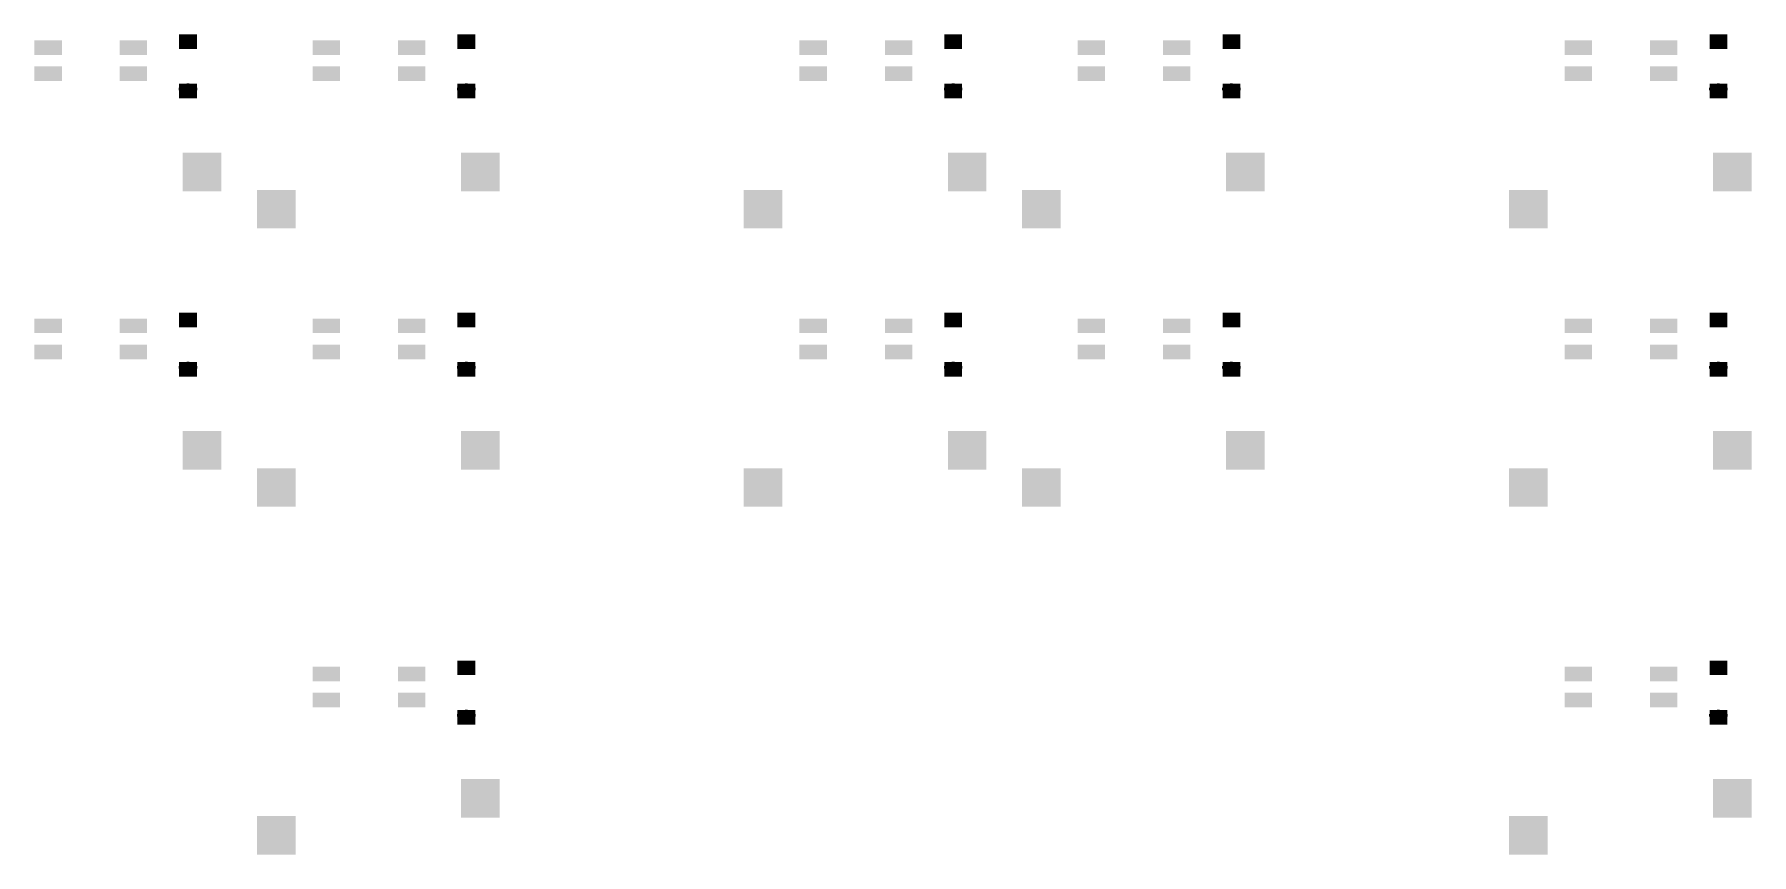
# Model space of a CAD drawing. Extents: x -38 to 13910, y -467 to 6521.
# Drawn here: x 760.5 to 878.1, y 1047.2 to 1103.3 of the extents above; entities that cross this region are included whole.
import ezdxf

# ---------------------------------------------------------------- set-up
doc = ezdxf.new("R2010")
doc.units = 0
doc.header["$MEASUREMENT"] = 0
for name, color, linetype, true_color in [('BottomLayer', 5, 'Continuous', 0x0000ff), ('BottomPasteMaskLayer', 7, 'Continuous', 0x800000), ('BottomSolderMaskLayer', 7, 'Continuous', 0xaa00ff), ('Document', 7, 'Continuous', 0xffffff)]:
    doc.layers.add(name, color=color, linetype=linetype, true_color=true_color)

msp = doc.modelspace()

# ---------------------------------------------------------------- hatches: boundary and pattern name
at = {"layer": 'BottomLayer'}
for points in [[(770.44, 1103.31), (770.44, 1102.36), (771.59, 1102.36), (771.59, 1103.31)], [(789.5, 1103.31), (789.5, 1102.36), (790.65, 1102.36), (790.65, 1103.31)], [(822.83, 1103.31), (822.83, 1102.36), (823.98, 1102.36), (823.98, 1103.31)], [(841.88, 1103.31), (841.88, 1102.36), (843.03, 1102.36), (843.03, 1103.31)], [(875.22, 1103.31), (875.22, 1102.36), (876.37, 1102.36), (876.37, 1103.31)], [(760.55, 1102.87), (762.32, 1102.87), (762.32, 1101.98), (760.55, 1101.98)], [(766.39, 1102.87), (768.17, 1102.87), (768.17, 1101.98), (766.39, 1101.98)], [(779.6, 1102.87), (781.37, 1102.87), (781.37, 1101.98), (779.6, 1101.98)], [(785.44, 1102.87), (787.22, 1102.87), (787.22, 1101.98), (785.44, 1101.98)], [(812.93, 1102.87), (814.71, 1102.87), (814.71, 1101.98), (812.93, 1101.98)], [(818.78, 1102.87), (820.55, 1102.87), (820.55, 1101.98), (818.78, 1101.98)], [(831.98, 1102.87), (833.76, 1102.87), (833.76, 1101.98), (831.98, 1101.98)], [(837.83, 1102.87), (839.6, 1102.87), (839.6, 1101.98), (837.83, 1101.98)], [(865.32, 1102.87), (867.1, 1102.87), (867.1, 1101.98), (865.32, 1101.98)], [(871.16, 1102.87), (872.94, 1102.87), (872.94, 1101.98), (871.16, 1101.98)], [(760.55, 1101.09), (762.32, 1101.09), (762.32, 1100.2), (760.55, 1100.2)], [(766.39, 1101.09), (768.17, 1101.09), (768.17, 1100.2), (766.39, 1100.2)], [(779.6, 1101.09), (781.37, 1101.09), (781.37, 1100.2), (779.6, 1100.2)], [(785.44, 1101.09), (787.22, 1101.09), (787.22, 1100.2), (785.44, 1100.2)], [(812.93, 1101.09), (814.71, 1101.09), (814.71, 1100.2), (812.93, 1100.2)], [(818.78, 1101.09), (820.55, 1101.09), (820.55, 1100.2), (818.78, 1100.2)], [(831.98, 1101.09), (833.76, 1101.09), (833.76, 1100.2), (831.98, 1100.2)], [(837.83, 1101.09), (839.6, 1101.09), (839.6, 1100.2), (837.83, 1100.2)], [(865.32, 1101.09), (867.1, 1101.09), (867.1, 1100.2), (865.32, 1100.2)], [(871.16, 1101.09), (872.94, 1101.09), (872.94, 1100.2), (871.16, 1100.2)], [(770.44, 1099.93), (770.44, 1098.98), (771.59, 1098.98), (771.59, 1099.93)], [(789.5, 1099.93), (789.5, 1098.98), (790.65, 1098.98), (790.65, 1099.93)], [(822.83, 1099.93), (822.83, 1098.98), (823.98, 1098.98), (823.98, 1099.93)], [(841.88, 1099.93), (841.88, 1098.98), (843.03, 1098.98), (843.03, 1099.93)], [(875.22, 1099.93), (875.22, 1098.98), (876.37, 1098.98), (876.37, 1099.93)], [(770.71, 1095.18), (773.25, 1095.18), (773.25, 1092.64), (770.71, 1092.64)], [(789.76, 1095.18), (792.3, 1095.18), (792.3, 1092.64), (789.76, 1092.64)], [(823.09, 1095.18), (825.63, 1095.18), (825.63, 1092.64), (823.09, 1092.64)], [(842.14, 1095.18), (844.68, 1095.18), (844.68, 1092.64), (842.14, 1092.64)], [(875.48, 1095.18), (878.02, 1095.18), (878.02, 1092.64), (875.48, 1092.64)], [(775.79, 1092.64), (778.33, 1092.64), (778.33, 1090.1), (775.79, 1090.1)], [(809.12, 1092.64), (811.66, 1092.64), (811.66, 1090.1), (809.12, 1090.1)], [(828.17, 1092.64), (830.71, 1092.64), (830.71, 1090.1), (828.17, 1090.1)], [(861.51, 1092.64), (864.05, 1092.64), (864.05, 1090.1), (861.51, 1090.1)], [(770.44, 1084.26), (770.44, 1083.31), (771.59, 1083.31), (771.59, 1084.26)], [(789.5, 1084.26), (789.5, 1083.31), (790.65, 1083.31), (790.65, 1084.26)], [(822.83, 1084.26), (822.83, 1083.31), (823.98, 1083.31), (823.98, 1084.26)], [(841.88, 1084.26), (841.88, 1083.31), (843.03, 1083.31), (843.03, 1084.26)], [(875.22, 1084.26), (875.22, 1083.31), (876.37, 1083.31), (876.37, 1084.26)], [(760.55, 1083.82), (762.32, 1083.82), (762.32, 1082.93), (760.55, 1082.93)], [(766.39, 1083.82), (768.17, 1083.82), (768.17, 1082.93), (766.39, 1082.93)], [(779.6, 1083.82), (781.37, 1083.82), (781.37, 1082.93), (779.6, 1082.93)], [(785.44, 1083.82), (787.22, 1083.82), (787.22, 1082.93), (785.44, 1082.93)], [(812.93, 1083.82), (814.71, 1083.82), (814.71, 1082.93), (812.93, 1082.93)], [(818.78, 1083.82), (820.55, 1083.82), (820.55, 1082.93), (818.78, 1082.93)], [(831.98, 1083.82), (833.76, 1083.82), (833.76, 1082.93), (831.98, 1082.93)], [(837.83, 1083.82), (839.6, 1083.82), (839.6, 1082.93), (837.83, 1082.93)], [(865.32, 1083.82), (867.1, 1083.82), (867.1, 1082.93), (865.32, 1082.93)], [(871.16, 1083.82), (872.94, 1083.82), (872.94, 1082.93), (871.16, 1082.93)], [(760.55, 1082.04), (762.32, 1082.04), (762.32, 1081.15), (760.55, 1081.15)], [(766.39, 1082.04), (768.17, 1082.04), (768.17, 1081.15), (766.39, 1081.15)], [(779.6, 1082.04), (781.37, 1082.04), (781.37, 1081.15), (779.6, 1081.15)], [(785.44, 1082.04), (787.22, 1082.04), (787.22, 1081.15), (785.44, 1081.15)], [(812.93, 1082.04), (814.71, 1082.04), (814.71, 1081.15), (812.93, 1081.15)], [(818.78, 1082.04), (820.55, 1082.04), (820.55, 1081.15), (818.78, 1081.15)], [(831.98, 1082.04), (833.76, 1082.04), (833.76, 1081.15), (831.98, 1081.15)], [(837.83, 1082.04), (839.6, 1082.04), (839.6, 1081.15), (837.83, 1081.15)], [(865.32, 1082.04), (867.1, 1082.04), (867.1, 1081.15), (865.32, 1081.15)], [(871.16, 1082.04), (872.94, 1082.04), (872.94, 1081.15), (871.16, 1081.15)], [(770.44, 1080.88), (770.44, 1079.93), (771.59, 1079.93), (771.59, 1080.88)], [(789.5, 1080.88), (789.5, 1079.93), (790.65, 1079.93), (790.65, 1080.88)], [(822.83, 1080.88), (822.83, 1079.93), (823.98, 1079.93), (823.98, 1080.88)], [(841.88, 1080.88), (841.88, 1079.93), (843.03, 1079.93), (843.03, 1080.88)], [(875.22, 1080.88), (875.22, 1079.93), (876.37, 1079.93), (876.37, 1080.88)], [(770.71, 1076.13), (773.25, 1076.13), (773.25, 1073.59), (770.71, 1073.59)], [(789.76, 1076.13), (792.3, 1076.13), (792.3, 1073.59), (789.76, 1073.59)], [(823.09, 1076.13), (825.63, 1076.13), (825.63, 1073.59), (823.09, 1073.59)], [(842.14, 1076.13), (844.68, 1076.13), (844.68, 1073.59), (842.14, 1073.59)], [(875.48, 1076.13), (878.02, 1076.13), (878.02, 1073.59), (875.48, 1073.59)], [(775.79, 1073.59), (778.33, 1073.59), (778.33, 1071.05), (775.79, 1071.05)], [(809.12, 1073.59), (811.66, 1073.59), (811.66, 1071.05), (809.12, 1071.05)], [(828.17, 1073.59), (830.71, 1073.59), (830.71, 1071.05), (828.17, 1071.05)], [(861.51, 1073.59), (864.05, 1073.59), (864.05, 1071.05), (861.51, 1071.05)], [(779.6, 1060), (781.37, 1060), (781.37, 1059.11), (779.6, 1059.11)], [(785.44, 1060), (787.22, 1060), (787.22, 1059.11), (785.44, 1059.11)], [(789.5, 1060.45), (789.5, 1059.5), (790.65, 1059.5), (790.65, 1060.45)], [(865.32, 1060), (867.1, 1060), (867.1, 1059.11), (865.32, 1059.11)], [(871.16, 1060), (872.94, 1060), (872.94, 1059.11), (871.16, 1059.11)], [(875.22, 1060.45), (875.22, 1059.5), (876.37, 1059.5), (876.37, 1060.45)], [(779.6, 1058.22), (781.37, 1058.22), (781.37, 1057.34), (779.6, 1057.34)], [(785.44, 1058.22), (787.22, 1058.22), (787.22, 1057.34), (785.44, 1057.34)], [(865.32, 1058.22), (867.1, 1058.22), (867.1, 1057.34), (865.32, 1057.34)], [(871.16, 1058.22), (872.94, 1058.22), (872.94, 1057.34), (871.16, 1057.34)], [(789.5, 1057.06), (789.5, 1056.11), (790.65, 1056.11), (790.65, 1057.06)], [(875.22, 1057.06), (875.22, 1056.11), (876.37, 1056.11), (876.37, 1057.06)], [(789.76, 1052.32), (792.3, 1052.32), (792.3, 1049.78), (789.76, 1049.78)], [(875.48, 1052.32), (878.02, 1052.32), (878.02, 1049.78), (875.48, 1049.78)], [(775.79, 1049.78), (778.33, 1049.78), (778.33, 1047.24), (775.79, 1047.24)], [(861.51, 1049.78), (864.05, 1049.78), (864.05, 1047.24), (861.51, 1047.24)]]:
    msp.add_hatch(color=256, dxfattribs=at).paths.add_polyline_path(points)
at = {"layer": 'BottomPasteMaskLayer'}
for points in [[(770.44, 1103.31), (770.44, 1102.36), (771.59, 1102.36), (771.59, 1103.31)], [(789.5, 1103.31), (789.5, 1102.36), (790.65, 1102.36), (790.65, 1103.31)], [(822.83, 1103.31), (822.83, 1102.36), (823.98, 1102.36), (823.98, 1103.31)], [(841.88, 1103.31), (841.88, 1102.36), (843.03, 1102.36), (843.03, 1103.31)], [(875.22, 1103.31), (875.22, 1102.36), (876.37, 1102.36), (876.37, 1103.31)], [(760.55, 1102.87), (762.32, 1102.87), (762.32, 1101.98), (760.55, 1101.98)], [(766.39, 1102.87), (768.17, 1102.87), (768.17, 1101.98), (766.39, 1101.98)], [(779.6, 1102.87), (781.37, 1102.87), (781.37, 1101.98), (779.6, 1101.98)], [(785.44, 1102.87), (787.22, 1102.87), (787.22, 1101.98), (785.44, 1101.98)], [(812.93, 1102.87), (814.71, 1102.87), (814.71, 1101.98), (812.93, 1101.98)], [(818.78, 1102.87), (820.55, 1102.87), (820.55, 1101.98), (818.78, 1101.98)], [(831.98, 1102.87), (833.76, 1102.87), (833.76, 1101.98), (831.98, 1101.98)], [(837.83, 1102.87), (839.6, 1102.87), (839.6, 1101.98), (837.83, 1101.98)], [(865.32, 1102.87), (867.1, 1102.87), (867.1, 1101.98), (865.32, 1101.98)], [(871.16, 1102.87), (872.94, 1102.87), (872.94, 1101.98), (871.16, 1101.98)], [(760.55, 1101.09), (762.32, 1101.09), (762.32, 1100.2), (760.55, 1100.2)], [(766.39, 1101.09), (768.17, 1101.09), (768.17, 1100.2), (766.39, 1100.2)], [(779.6, 1101.09), (781.37, 1101.09), (781.37, 1100.2), (779.6, 1100.2)], [(785.44, 1101.09), (787.22, 1101.09), (787.22, 1100.2), (785.44, 1100.2)], [(812.93, 1101.09), (814.71, 1101.09), (814.71, 1100.2), (812.93, 1100.2)], [(818.78, 1101.09), (820.55, 1101.09), (820.55, 1100.2), (818.78, 1100.2)], [(831.98, 1101.09), (833.76, 1101.09), (833.76, 1100.2), (831.98, 1100.2)], [(837.83, 1101.09), (839.6, 1101.09), (839.6, 1100.2), (837.83, 1100.2)], [(865.32, 1101.09), (867.1, 1101.09), (867.1, 1100.2), (865.32, 1100.2)], [(871.16, 1101.09), (872.94, 1101.09), (872.94, 1100.2), (871.16, 1100.2)], [(770.44, 1099.93), (770.44, 1098.98), (771.59, 1098.98), (771.59, 1099.93)], [(789.5, 1099.93), (789.5, 1098.98), (790.65, 1098.98), (790.65, 1099.93)], [(822.83, 1099.93), (822.83, 1098.98), (823.98, 1098.98), (823.98, 1099.93)], [(841.88, 1099.93), (841.88, 1098.98), (843.03, 1098.98), (843.03, 1099.93)], [(875.22, 1099.93), (875.22, 1098.98), (876.37, 1098.98), (876.37, 1099.93)], [(770.71, 1095.18), (773.25, 1095.18), (773.25, 1092.64), (770.71, 1092.64)], [(789.76, 1095.18), (792.3, 1095.18), (792.3, 1092.64), (789.76, 1092.64)], [(823.09, 1095.18), (825.63, 1095.18), (825.63, 1092.64), (823.09, 1092.64)], [(842.14, 1095.18), (844.68, 1095.18), (844.68, 1092.64), (842.14, 1092.64)], [(875.48, 1095.18), (878.02, 1095.18), (878.02, 1092.64), (875.48, 1092.64)], [(775.79, 1092.64), (778.33, 1092.64), (778.33, 1090.1), (775.79, 1090.1)], [(809.12, 1092.64), (811.66, 1092.64), (811.66, 1090.1), (809.12, 1090.1)], [(828.17, 1092.64), (830.71, 1092.64), (830.71, 1090.1), (828.17, 1090.1)], [(861.51, 1092.64), (864.05, 1092.64), (864.05, 1090.1), (861.51, 1090.1)], [(770.44, 1084.26), (770.44, 1083.31), (771.59, 1083.31), (771.59, 1084.26)], [(789.5, 1084.26), (789.5, 1083.31), (790.65, 1083.31), (790.65, 1084.26)], [(822.83, 1084.26), (822.83, 1083.31), (823.98, 1083.31), (823.98, 1084.26)], [(841.88, 1084.26), (841.88, 1083.31), (843.03, 1083.31), (843.03, 1084.26)], [(875.22, 1084.26), (875.22, 1083.31), (876.37, 1083.31), (876.37, 1084.26)], [(760.55, 1083.82), (762.32, 1083.82), (762.32, 1082.93), (760.55, 1082.93)], [(766.39, 1083.82), (768.17, 1083.82), (768.17, 1082.93), (766.39, 1082.93)], [(779.6, 1083.82), (781.37, 1083.82), (781.37, 1082.93), (779.6, 1082.93)], [(785.44, 1083.82), (787.22, 1083.82), (787.22, 1082.93), (785.44, 1082.93)], [(812.93, 1083.82), (814.71, 1083.82), (814.71, 1082.93), (812.93, 1082.93)], [(818.78, 1083.82), (820.55, 1083.82), (820.55, 1082.93), (818.78, 1082.93)], [(831.98, 1083.82), (833.76, 1083.82), (833.76, 1082.93), (831.98, 1082.93)], [(837.83, 1083.82), (839.6, 1083.82), (839.6, 1082.93), (837.83, 1082.93)], [(865.32, 1083.82), (867.1, 1083.82), (867.1, 1082.93), (865.32, 1082.93)], [(871.16, 1083.82), (872.94, 1083.82), (872.94, 1082.93), (871.16, 1082.93)], [(760.55, 1082.04), (762.32, 1082.04), (762.32, 1081.15), (760.55, 1081.15)], [(766.39, 1082.04), (768.17, 1082.04), (768.17, 1081.15), (766.39, 1081.15)], [(779.6, 1082.04), (781.37, 1082.04), (781.37, 1081.15), (779.6, 1081.15)], [(785.44, 1082.04), (787.22, 1082.04), (787.22, 1081.15), (785.44, 1081.15)], [(812.93, 1082.04), (814.71, 1082.04), (814.71, 1081.15), (812.93, 1081.15)], [(818.78, 1082.04), (820.55, 1082.04), (820.55, 1081.15), (818.78, 1081.15)], [(831.98, 1082.04), (833.76, 1082.04), (833.76, 1081.15), (831.98, 1081.15)], [(837.83, 1082.04), (839.6, 1082.04), (839.6, 1081.15), (837.83, 1081.15)], [(865.32, 1082.04), (867.1, 1082.04), (867.1, 1081.15), (865.32, 1081.15)], [(871.16, 1082.04), (872.94, 1082.04), (872.94, 1081.15), (871.16, 1081.15)], [(770.44, 1080.88), (770.44, 1079.93), (771.59, 1079.93), (771.59, 1080.88)], [(789.5, 1080.88), (789.5, 1079.93), (790.65, 1079.93), (790.65, 1080.88)], [(822.83, 1080.88), (822.83, 1079.93), (823.98, 1079.93), (823.98, 1080.88)], [(841.88, 1080.88), (841.88, 1079.93), (843.03, 1079.93), (843.03, 1080.88)], [(875.22, 1080.88), (875.22, 1079.93), (876.37, 1079.93), (876.37, 1080.88)], [(770.71, 1076.13), (773.25, 1076.13), (773.25, 1073.59), (770.71, 1073.59)], [(789.76, 1076.13), (792.3, 1076.13), (792.3, 1073.59), (789.76, 1073.59)], [(823.09, 1076.13), (825.63, 1076.13), (825.63, 1073.59), (823.09, 1073.59)], [(842.14, 1076.13), (844.68, 1076.13), (844.68, 1073.59), (842.14, 1073.59)], [(875.48, 1076.13), (878.02, 1076.13), (878.02, 1073.59), (875.48, 1073.59)], [(775.79, 1073.59), (778.33, 1073.59), (778.33, 1071.05), (775.79, 1071.05)], [(809.12, 1073.59), (811.66, 1073.59), (811.66, 1071.05), (809.12, 1071.05)], [(828.17, 1073.59), (830.71, 1073.59), (830.71, 1071.05), (828.17, 1071.05)], [(861.51, 1073.59), (864.05, 1073.59), (864.05, 1071.05), (861.51, 1071.05)], [(779.6, 1060), (781.37, 1060), (781.37, 1059.11), (779.6, 1059.11)], [(785.44, 1060), (787.22, 1060), (787.22, 1059.11), (785.44, 1059.11)], [(789.5, 1060.45), (789.5, 1059.5), (790.65, 1059.5), (790.65, 1060.45)], [(865.32, 1060), (867.1, 1060), (867.1, 1059.11), (865.32, 1059.11)], [(871.16, 1060), (872.94, 1060), (872.94, 1059.11), (871.16, 1059.11)], [(875.22, 1060.45), (875.22, 1059.5), (876.37, 1059.5), (876.37, 1060.45)], [(779.6, 1058.22), (781.37, 1058.22), (781.37, 1057.34), (779.6, 1057.34)], [(785.44, 1058.22), (787.22, 1058.22), (787.22, 1057.34), (785.44, 1057.34)], [(865.32, 1058.22), (867.1, 1058.22), (867.1, 1057.34), (865.32, 1057.34)], [(871.16, 1058.22), (872.94, 1058.22), (872.94, 1057.34), (871.16, 1057.34)], [(789.5, 1057.06), (789.5, 1056.11), (790.65, 1056.11), (790.65, 1057.06)], [(875.22, 1057.06), (875.22, 1056.11), (876.37, 1056.11), (876.37, 1057.06)], [(789.76, 1052.32), (792.3, 1052.32), (792.3, 1049.78), (789.76, 1049.78)], [(875.48, 1052.32), (878.02, 1052.32), (878.02, 1049.78), (875.48, 1049.78)], [(775.79, 1049.78), (778.33, 1049.78), (778.33, 1047.24), (775.79, 1047.24)], [(861.51, 1049.78), (864.05, 1049.78), (864.05, 1047.24), (861.51, 1047.24)]]:
    msp.add_hatch(color=256, dxfattribs=at).paths.add_polyline_path(points)
at = {"layer": 'BottomSolderMaskLayer'}
for points in [[(760.5, 1102.92), (762.38, 1102.92), (762.38, 1101.93), (760.5, 1101.93)], [(766.34, 1102.92), (768.22, 1102.92), (768.22, 1101.93), (766.34, 1101.93)], [(770.41, 1103.33), (770.41, 1102.34), (771.63, 1102.34), (771.63, 1103.33)], [(779.55, 1102.92), (781.43, 1102.92), (781.43, 1101.93), (779.55, 1101.93)], [(785.39, 1102.92), (787.27, 1102.92), (787.27, 1101.93), (785.39, 1101.93)], [(789.46, 1103.33), (789.46, 1102.34), (790.68, 1102.34), (790.68, 1103.33)], [(812.88, 1102.92), (814.76, 1102.92), (814.76, 1101.93), (812.88, 1101.93)], [(818.73, 1102.92), (820.6, 1102.92), (820.6, 1101.93), (818.73, 1101.93)], [(822.8, 1103.33), (822.8, 1102.34), (824.01, 1102.34), (824.01, 1103.33)], [(831.93, 1102.92), (833.81, 1102.92), (833.81, 1101.93), (831.93, 1101.93)], [(837.78, 1102.92), (839.65, 1102.92), (839.65, 1101.93), (837.78, 1101.93)], [(841.85, 1103.33), (841.85, 1102.34), (843.06, 1102.34), (843.06, 1103.33)], [(865.27, 1102.92), (867.15, 1102.92), (867.15, 1101.93), (865.27, 1101.93)], [(871.11, 1102.92), (872.99, 1102.92), (872.99, 1101.93), (871.11, 1101.93)], [(875.19, 1103.33), (875.19, 1102.34), (876.4, 1102.34), (876.4, 1103.33)], [(760.5, 1101.14), (762.38, 1101.14), (762.38, 1100.15), (760.5, 1100.15)], [(766.34, 1101.14), (768.22, 1101.14), (768.22, 1100.15), (766.34, 1100.15)], [(779.55, 1101.14), (781.43, 1101.14), (781.43, 1100.15), (779.55, 1100.15)], [(785.39, 1101.14), (787.27, 1101.14), (787.27, 1100.15), (785.39, 1100.15)], [(812.88, 1101.14), (814.76, 1101.14), (814.76, 1100.15), (812.88, 1100.15)], [(818.73, 1101.14), (820.6, 1101.14), (820.6, 1100.15), (818.73, 1100.15)], [(831.93, 1101.14), (833.81, 1101.14), (833.81, 1100.15), (831.93, 1100.15)], [(837.78, 1101.14), (839.65, 1101.14), (839.65, 1100.15), (837.78, 1100.15)], [(865.27, 1101.14), (867.15, 1101.14), (867.15, 1100.15), (865.27, 1100.15)], [(871.11, 1101.14), (872.99, 1101.14), (872.99, 1100.15), (871.11, 1100.15)], [(770.41, 1099.95), (770.41, 1098.95), (771.63, 1098.95), (771.63, 1099.95)], [(789.46, 1099.95), (789.46, 1098.95), (790.68, 1098.95), (790.68, 1099.95)], [(822.8, 1099.95), (822.8, 1098.95), (824.01, 1098.95), (824.01, 1099.95)], [(841.85, 1099.95), (841.85, 1098.95), (843.06, 1098.95), (843.06, 1099.95)], [(875.19, 1099.95), (875.19, 1098.95), (876.4, 1098.95), (876.4, 1099.95)], [(770.66, 1095.23), (773.3, 1095.23), (773.3, 1092.59), (770.66, 1092.59)], [(789.71, 1095.23), (792.35, 1095.23), (792.35, 1092.59), (789.71, 1092.59)], [(823.04, 1095.23), (825.68, 1095.23), (825.68, 1092.59), (823.04, 1092.59)], [(842.09, 1095.23), (844.73, 1095.23), (844.73, 1092.59), (842.09, 1092.59)], [(875.43, 1095.23), (878.07, 1095.23), (878.07, 1092.59), (875.43, 1092.59)], [(775.74, 1092.69), (778.38, 1092.69), (778.38, 1090.05), (775.74, 1090.05)], [(809.07, 1092.69), (811.71, 1092.69), (811.71, 1090.05), (809.07, 1090.05)], [(828.12, 1092.69), (830.76, 1092.69), (830.76, 1090.05), (828.12, 1090.05)], [(861.46, 1092.69), (864.1, 1092.69), (864.1, 1090.05), (861.46, 1090.05)], [(770.41, 1084.28), (770.41, 1083.29), (771.63, 1083.29), (771.63, 1084.28)], [(789.46, 1084.28), (789.46, 1083.29), (790.68, 1083.29), (790.68, 1084.28)], [(822.8, 1084.28), (822.8, 1083.29), (824.01, 1083.29), (824.01, 1084.28)], [(841.85, 1084.28), (841.85, 1083.29), (843.06, 1083.29), (843.06, 1084.28)], [(875.19, 1084.28), (875.19, 1083.29), (876.4, 1083.29), (876.4, 1084.28)], [(760.5, 1083.87), (762.38, 1083.87), (762.38, 1082.88), (760.5, 1082.88)], [(766.34, 1083.87), (768.22, 1083.87), (768.22, 1082.88), (766.34, 1082.88)], [(779.55, 1083.87), (781.43, 1083.87), (781.43, 1082.88), (779.55, 1082.88)], [(785.39, 1083.87), (787.27, 1083.87), (787.27, 1082.88), (785.39, 1082.88)], [(812.88, 1083.87), (814.76, 1083.87), (814.76, 1082.88), (812.88, 1082.88)], [(818.73, 1083.87), (820.6, 1083.87), (820.6, 1082.88), (818.73, 1082.88)], [(831.93, 1083.87), (833.81, 1083.87), (833.81, 1082.88), (831.93, 1082.88)], [(837.78, 1083.87), (839.65, 1083.87), (839.65, 1082.88), (837.78, 1082.88)], [(865.27, 1083.87), (867.15, 1083.87), (867.15, 1082.88), (865.27, 1082.88)], [(871.11, 1083.87), (872.99, 1083.87), (872.99, 1082.88), (871.11, 1082.88)], [(760.5, 1082.09), (762.38, 1082.09), (762.38, 1081.1), (760.5, 1081.1)], [(766.34, 1082.09), (768.22, 1082.09), (768.22, 1081.1), (766.34, 1081.1)], [(779.55, 1082.09), (781.43, 1082.09), (781.43, 1081.1), (779.55, 1081.1)], [(785.39, 1082.09), (787.27, 1082.09), (787.27, 1081.1), (785.39, 1081.1)], [(812.88, 1082.09), (814.76, 1082.09), (814.76, 1081.1), (812.88, 1081.1)], [(818.73, 1082.09), (820.6, 1082.09), (820.6, 1081.1), (818.73, 1081.1)], [(831.93, 1082.09), (833.81, 1082.09), (833.81, 1081.1), (831.93, 1081.1)], [(837.78, 1082.09), (839.65, 1082.09), (839.65, 1081.1), (837.78, 1081.1)], [(865.27, 1082.09), (867.15, 1082.09), (867.15, 1081.1), (865.27, 1081.1)], [(871.11, 1082.09), (872.99, 1082.09), (872.99, 1081.1), (871.11, 1081.1)], [(770.41, 1080.9), (770.41, 1079.9), (771.63, 1079.9), (771.63, 1080.9)], [(789.46, 1080.9), (789.46, 1079.9), (790.68, 1079.9), (790.68, 1080.9)], [(822.8, 1080.9), (822.8, 1079.9), (824.01, 1079.9), (824.01, 1080.9)], [(841.85, 1080.9), (841.85, 1079.9), (843.06, 1079.9), (843.06, 1080.9)], [(875.19, 1080.9), (875.19, 1079.9), (876.4, 1079.9), (876.4, 1080.9)], [(770.66, 1076.18), (773.3, 1076.18), (773.3, 1073.54), (770.66, 1073.54)], [(789.71, 1076.18), (792.35, 1076.18), (792.35, 1073.54), (789.71, 1073.54)], [(823.04, 1076.18), (825.68, 1076.18), (825.68, 1073.54), (823.04, 1073.54)], [(842.09, 1076.18), (844.73, 1076.18), (844.73, 1073.54), (842.09, 1073.54)], [(875.43, 1076.18), (878.07, 1076.18), (878.07, 1073.54), (875.43, 1073.54)], [(775.74, 1073.64), (778.38, 1073.64), (778.38, 1071), (775.74, 1071)], [(809.07, 1073.64), (811.71, 1073.64), (811.71, 1071), (809.07, 1071)], [(828.12, 1073.64), (830.76, 1073.64), (830.76, 1071), (828.12, 1071)], [(861.46, 1073.64), (864.1, 1073.64), (864.1, 1071), (861.46, 1071)], [(779.55, 1060.05), (781.43, 1060.05), (781.43, 1059.06), (779.55, 1059.06)], [(785.39, 1060.05), (787.27, 1060.05), (787.27, 1059.06), (785.39, 1059.06)], [(789.46, 1060.47), (789.46, 1059.48), (790.68, 1059.48), (790.68, 1060.47)], [(865.27, 1060.05), (867.15, 1060.05), (867.15, 1059.06), (865.27, 1059.06)], [(871.11, 1060.05), (872.99, 1060.05), (872.99, 1059.06), (871.11, 1059.06)], [(875.19, 1060.47), (875.19, 1059.48), (876.4, 1059.48), (876.4, 1060.47)], [(779.55, 1058.28), (781.43, 1058.28), (781.43, 1057.28), (779.55, 1057.28)], [(785.39, 1058.28), (787.27, 1058.28), (787.27, 1057.28), (785.39, 1057.28)], [(865.27, 1058.28), (867.15, 1058.28), (867.15, 1057.28), (865.27, 1057.28)], [(871.11, 1058.28), (872.99, 1058.28), (872.99, 1057.28), (871.11, 1057.28)], [(789.46, 1057.08), (789.46, 1056.09), (790.68, 1056.09), (790.68, 1057.08)], [(875.19, 1057.08), (875.19, 1056.09), (876.4, 1056.09), (876.4, 1057.08)], [(789.71, 1052.37), (792.35, 1052.37), (792.35, 1049.73), (789.71, 1049.73)], [(875.43, 1052.37), (878.07, 1052.37), (878.07, 1049.73), (875.43, 1049.73)], [(775.74, 1049.83), (778.38, 1049.83), (778.38, 1047.19), (775.74, 1047.19)], [(861.46, 1049.83), (864.1, 1049.83), (864.1, 1047.19), (861.46, 1047.19)]]:
    msp.add_hatch(color=256, dxfattribs=at).paths.add_polyline_path(points)
at = {"layer": 'Document'}
for points in [[(770.92, 1103.17), (771.11, 1103.17), (771.11, 1102.41), (770.92, 1102.41)], [(789.98, 1103.17), (790.16, 1103.17), (790.16, 1102.41), (789.98, 1102.41)], [(823.31, 1103.17), (823.5, 1103.17), (823.5, 1102.41), (823.31, 1102.41)], [(842.36, 1103.17), (842.55, 1103.17), (842.55, 1102.41), (842.36, 1102.41)], [(875.7, 1103.17), (875.89, 1103.17), (875.89, 1102.41), (875.7, 1102.41)], [(770.38, 1099.49), (771.65, 1099.49), (771.65, 1099.68), (770.38, 1099.68)], [(770.92, 1099.21), (771.11, 1099.21), (771.11, 1099.97), (770.92, 1099.97)], [(789.44, 1099.49), (790.7, 1099.49), (790.7, 1099.68), (789.44, 1099.68)], [(789.97, 1099.21), (790.16, 1099.21), (790.16, 1099.97), (789.97, 1099.97)], [(822.77, 1099.49), (824.04, 1099.49), (824.04, 1099.68), (822.77, 1099.68)], [(823.31, 1099.21), (823.5, 1099.21), (823.5, 1099.97), (823.31, 1099.97)], [(841.82, 1099.49), (843.09, 1099.49), (843.09, 1099.68), (841.82, 1099.68)], [(842.36, 1099.21), (842.55, 1099.21), (842.55, 1099.97), (842.36, 1099.97)], [(875.16, 1099.49), (876.43, 1099.49), (876.43, 1099.68), (875.16, 1099.68)], [(875.7, 1099.21), (875.89, 1099.21), (875.89, 1099.97), (875.7, 1099.97)], [(770.92, 1084.12), (771.11, 1084.12), (771.11, 1083.36), (770.92, 1083.36)], [(789.98, 1084.12), (790.16, 1084.12), (790.16, 1083.36), (789.98, 1083.36)], [(823.31, 1084.12), (823.5, 1084.12), (823.5, 1083.36), (823.31, 1083.36)], [(842.36, 1084.12), (842.55, 1084.12), (842.55, 1083.36), (842.36, 1083.36)], [(875.7, 1084.12), (875.89, 1084.12), (875.89, 1083.36), (875.7, 1083.36)], [(770.38, 1080.44), (771.65, 1080.44), (771.65, 1080.63), (770.38, 1080.63)], [(770.92, 1080.16), (771.11, 1080.16), (771.11, 1080.92), (770.92, 1080.92)], [(789.44, 1080.44), (790.7, 1080.44), (790.7, 1080.63), (789.44, 1080.63)], [(789.97, 1080.16), (790.16, 1080.16), (790.16, 1080.92), (789.97, 1080.92)], [(822.77, 1080.44), (824.04, 1080.44), (824.04, 1080.63), (822.77, 1080.63)], [(823.31, 1080.16), (823.5, 1080.16), (823.5, 1080.92), (823.31, 1080.92)], [(841.82, 1080.44), (843.09, 1080.44), (843.09, 1080.63), (841.82, 1080.63)], [(842.36, 1080.16), (842.55, 1080.16), (842.55, 1080.92), (842.36, 1080.92)], [(875.16, 1080.44), (876.43, 1080.44), (876.43, 1080.63), (875.16, 1080.63)], [(875.7, 1080.16), (875.89, 1080.16), (875.89, 1080.92), (875.7, 1080.92)], [(789.98, 1060.31), (790.16, 1060.31), (790.16, 1059.55), (789.98, 1059.55)], [(875.7, 1060.31), (875.89, 1060.31), (875.89, 1059.55), (875.7, 1059.55)], [(789.97, 1056.34), (790.16, 1056.34), (790.16, 1057.1), (789.97, 1057.1)], [(875.7, 1056.34), (875.89, 1056.34), (875.89, 1057.1), (875.7, 1057.1)], [(789.44, 1056.63), (790.7, 1056.63), (790.7, 1056.82), (789.44, 1056.82)], [(875.16, 1056.63), (876.43, 1056.63), (876.43, 1056.82), (875.16, 1056.82)]]:
    msp.add_hatch(color=256, dxfattribs=at).paths.add_polyline_path(points)

doc.saveas('drawing.dxf')
